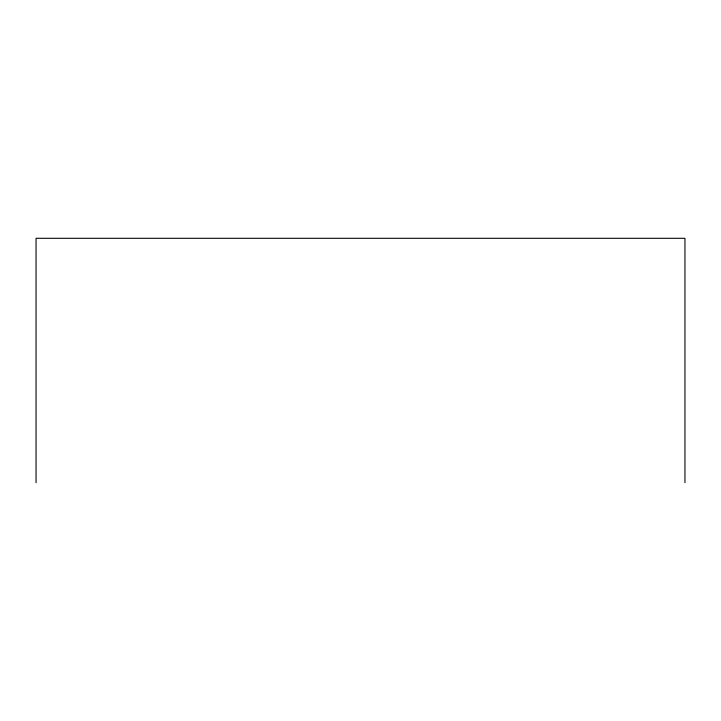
<?xml version="1.0" encoding="UTF-8"?>
<svg xmlns="http://www.w3.org/2000/svg" width="721" height="721" viewBox="0 0 721 721"><rect width="100%" height="100%" fill="white"/><g stroke="black" fill="none" stroke-linecap="round" stroke-linejoin="round"><path stroke-width="1.08" d="M684.95 482.7L684.95 238.3L36.05 238.3L36.05 482.7"/></g></svg>
